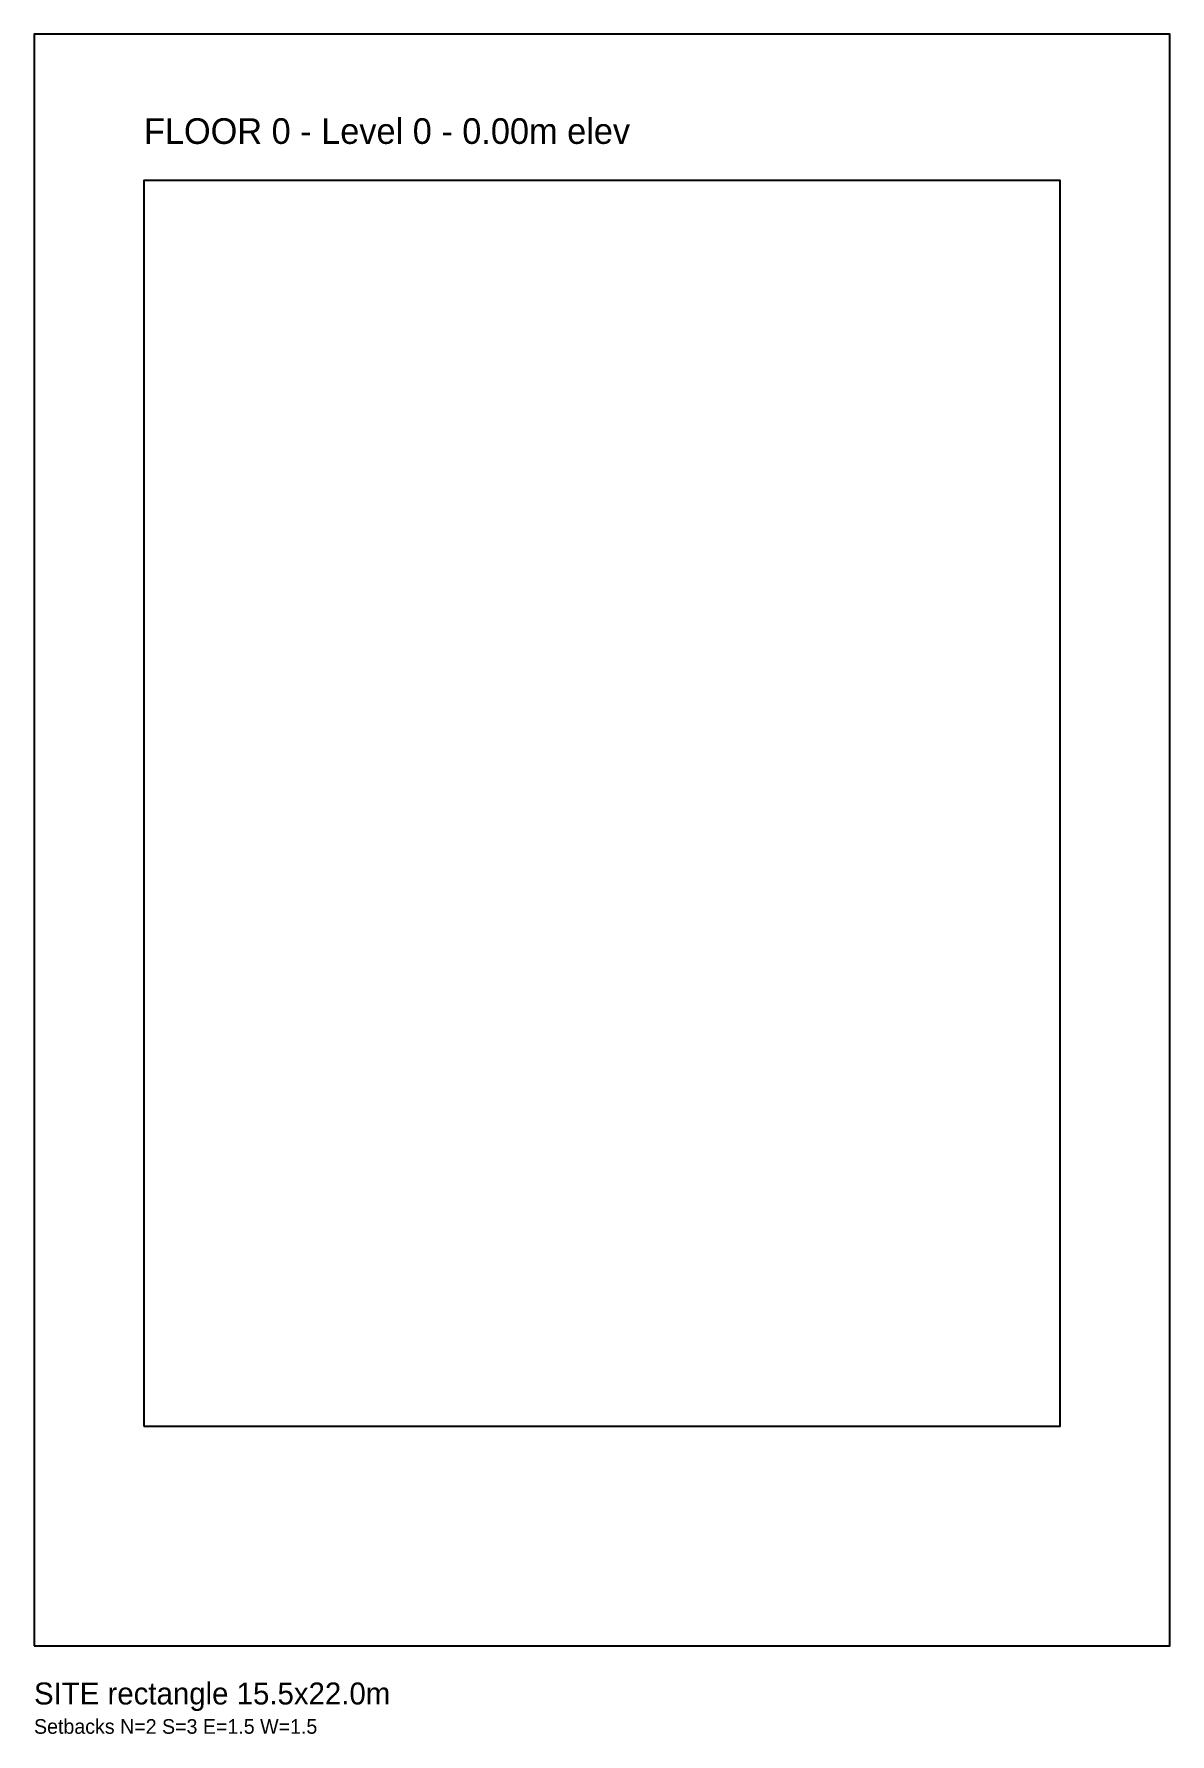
# Model space of a CAD drawing. Extents: x 0 to 15500, y -1203 to 22000.
import ezdxf

# ---------------------------------------------------------------- set-up
doc = ezdxf.new("R2010")
doc.units = 0

msp = doc.modelspace()

# ---------------------------------------------------------------- linework, layer by layer
at = {"layer": 'A-BLDG-OUT'}
msp.add_lwpolyline([(1500, 3000), (14000, 3000), (14000, 20000), (1500, 20000)], close=True, dxfattribs=at)
at = {"layer": 'A-FLOOR-0-A-BLDG-OUT'}
msp.add_lwpolyline([(1500, 3000), (14000, 3000), (14000, 20000), (1500, 20000)], close=True, dxfattribs=at)
at = {"layer": 'A-FLOOR-0-A-SETBACK'}
msp.add_lwpolyline([(1500, 3000), (14000, 3000), (14000, 20000), (1500, 20000)], close=True, dxfattribs=at)
at = {"layer": 'A-FLOOR-0-A-SITE'}
msp.add_lwpolyline([(0, 0), (15500, 0), (15500, 22000), (0, 22000)], close=True, dxfattribs=at)
at = {"layer": 'A-SETBACK'}
msp.add_lwpolyline([(1500, 3000), (14000, 3000), (14000, 20000), (1500, 20000)], close=True, dxfattribs=at)
at = {"layer": 'A-SITE'}
msp.add_lwpolyline([(0, 0), (15500, 0), (15500, 22000), (0, 22000)], close=True, dxfattribs=at)

# ---------------------------------------------------------------- texts
at = {"layer": 'A-FLOOR-0-A-ROOM'}
msp.add_text('FLOOR 0 - Level 0 - 0.00m elev', height=350, dxfattribs=at).set_placement((1500, 20500))
at = {"layer": 'A-ROOM'}
msp.add_text('FLOOR 0 - Level 0', height=350, dxfattribs=at).set_placement((1500, 20500))
at = {"layer": 'A-SETBACK'}
msp.add_text('Setbacks N=2 S=3 E=1.5 W=1.5', height=200, dxfattribs=at).set_placement((0, -1200))
at = {"layer": 'A-SITE'}
msp.add_text('SITE rectangle 15.5x22.0m', height=300, dxfattribs=at).set_placement((0, -800))

doc.saveas('drawing.dxf')
